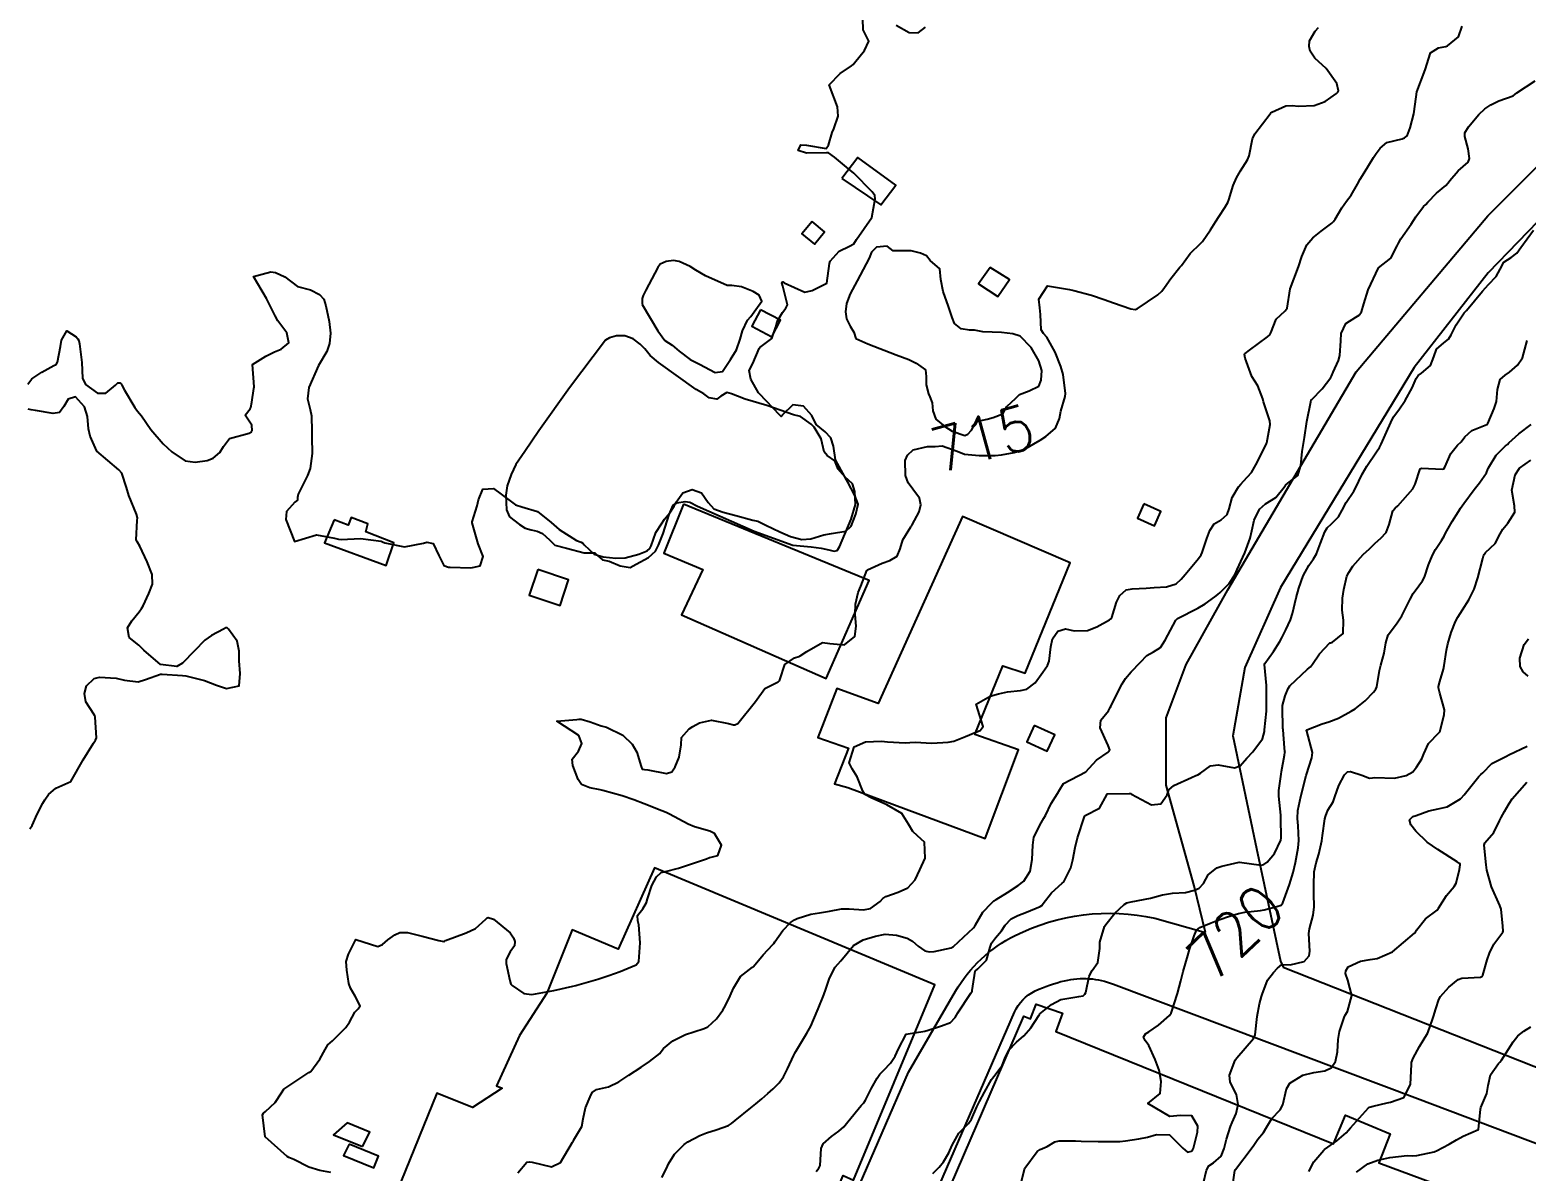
# Model space of a CAD drawing. Header units: metres. Extents: x 307586 to 320046, y 7427249 to 7434250.
# Drawn here: x 310715 to 310850.7, y 7432430.4 to 7432533.9 of the extents above; entities that cross this region are included whole.
import ezdxf
from ezdxf.enums import TextEntityAlignment as Align

# ---------------------------------------------------------------- set-up
doc = ezdxf.new("R2010")
doc.units = ezdxf.units.M
doc.header["$MEASUREMENT"] = 0
for name, color, linetype in [('Cotas', 45, 'Continuous'), ('Curvas de Nivel 1m', 11, 'Continuous'), ('Curvas de Nivel 5m', 15, 'Continuous'), ('Edificações', 30, 'Continuous'), ('Hidrografia', 140, 'Continuous'), ('Vias Primárias', 230, 'Continuous'), ('Vias Secundárias', 230, 'Continuous')]:
    doc.layers.add(name, color=color, linetype=linetype)
doc.styles.add('Style-STANDARD', font='STANDARD.shx')

msp = doc.modelspace()

# ---------------------------------------------------------------- linework, layer by layer
at = {"layer": 'Curvas de Nivel 1m', "flags": 128}
for points, elevation in [([(310714.81, 7432501.77), (310715.15, 7432502.26), (310716.08, 7432502.84), (310717.16, 7432503.45), (310717.37, 7432503.54), (310717.49, 7432503.75), (310717.75, 7432505.18), (310717.84, 7432505.74), (310718.33, 7432506.61), (310719.2, 7432506.05), (310719.35, 7432505.88), (310719.42, 7432505.73), (310719.48, 7432505.43), (310719.69, 7432503.72), (310719.75, 7432502.32), (310720.03, 7432501.72), (310721.13, 7432500.96), (310721.88, 7432500.94), (310722.74, 7432501.68), (310722.96, 7432501.87), (310723.14, 7432501.87), (310723.26, 7432501.79), (310723.33, 7432501.68), (310723.58, 7432501.23), (310724.49, 7432499.66), (310724.76, 7432499.31), (310725.11, 7432498.88), (310725.96, 7432497.64), (310727.08, 7432496.34), (310727.85, 7432495.62), (310729.06, 7432494.81), (310729.97, 7432494.69), (310731.06, 7432494.83), (310731.6, 7432495.04), (310732.2, 7432495.57), (310732.54, 7432496.1), (310733.09, 7432496.83), (310734.87, 7432497.31), (310735.09, 7432497.43), (310735.12, 7432497.5), (310735.13, 7432497.53), (310735.1, 7432498.05), (310734.52, 7432498.96), (310734.97, 7432499.53), (310735.01, 7432499.64), (310735.12, 7432500.13), (310735.3, 7432501.37), (310735.32, 7432501.53), (310735.16, 7432503.53), (310736.39, 7432504.3), (310737.18, 7432504.68), (310737.77, 7432504.92), (310738.48, 7432505.5), (310738.28, 7432506.42), (310737.46, 7432507.51), (310737.22, 7432507.95), (310736.45, 7432509.52), (310735.26, 7432511.53), (310736.84, 7432511.95), (310737.27, 7432511.9), (310738.1, 7432511.5), (310739.25, 7432510.61), (310740.42, 7432510.3), (310741.24, 7432509.9), (310741.65, 7432509.46), (310741.84, 7432508.85), (310742.14, 7432507.45), (310742.26, 7432506.39), (310742.16, 7432505.45), (310741.91, 7432504.72), (310741.16, 7432503.46), (310740.29, 7432501.47), (310740.17, 7432500.43), (310740.41, 7432499.47), (310740.52, 7432498.88), (310740.55, 7432497.47), (310740.57, 7432496.95), (310740.59, 7432495.47), (310740.4, 7432494.12), (310740.16, 7432493.47), (310739.33, 7432491.79), (310739.26, 7432491.49), (310739.26, 7432491.25), (310739.02, 7432491.05), (310738.27, 7432490.23), (310738.19, 7432489.5), (310738.97, 7432487.49), (310740.98, 7432488.09), (310742.61, 7432487.81), (310742.98, 7432487.7), (310743.23, 7432487.69), (310744.98, 7432487.77), (310746.85, 7432487.52), (310746.97, 7432487.47), (310747.18, 7432487.39), (310748.97, 7432487.01), (310750.67, 7432487.34), (310750.97, 7432487.43), (310751.55, 7432487.33), (310752.06, 7432486.23), (310752.54, 7432485.32), (310752.95, 7432485.17), (310753.11, 7432485.16), (310754.95, 7432485.12), (310755.11, 7432485.13), (310755.83, 7432485.28), (310756.09, 7432486.15), (310755.65, 7432487.28), (310755.09, 7432489.19), (310755.1, 7432489.29), (310755.56, 7432490.74), (310755.67, 7432491.28), (310756.07, 7432492.25), (310757.03, 7432492.31), (310758.41, 7432491.26), (310759.02, 7432490.82), (310759.61, 7432490.65), (310761.01, 7432490.21), (310762.27, 7432489.21), (310762.99, 7432488.59), (310764.56, 7432487.6), (310764.98, 7432487.44), (310765.14, 7432487.35), (310765.26, 7432487.18), (310766.15, 7432486.35), (310766.96, 7432486.11), (310768.12, 7432485.98), (310768.96, 7432486.02), (310770.21, 7432486.36), (310770.97, 7432486.65), (310771.22, 7432486.85), (310771.32, 7432487.1), (310771.76, 7432488.32), (310772.25, 7432489.09), (310772.55, 7432489.53), (310773.01, 7432490.1), (310773.4, 7432490.7), (310773.6, 7432491.07), (310774.2, 7432491.9), (310775.03, 7432492.2), (310775.89, 7432491.91), (310776.48, 7432491.04), (310777.01, 7432490.46), (310777.86, 7432490.17), (310779.01, 7432489.86), (310780.54, 7432489.44), (310781, 7432489.35), (310781.73, 7432488.97), (310782.99, 7432488.37), (310783.97, 7432487.96), (310784.98, 7432487.68), (310785.79, 7432487.74), (310786.98, 7432488.09), (310787.68, 7432488.21), (310788.99, 7432488.43), (310789.46, 7432488.88), (310789.89, 7432489.99), (310790.1, 7432490.87), (310789.81, 7432491.66), (310789.16, 7432492.89), (310789.05, 7432493.09), (310788.04, 7432494.9), (310787.85, 7432496.14), (310787.61, 7432496.9), (310787.1, 7432497.45), (310786.29, 7432498.11), (310785.89, 7432498.93), (310785.13, 7432499.77), (310784.18, 7432499.9), (310783.2, 7432498.96), (310783.17, 7432498.9), (310783.11, 7432498.84), (310782.98, 7432498.96), (310781.14, 7432500.89), (310781.07, 7432500.98), (310780.37, 7432502.21), (310780.21, 7432502.99), (310780.54, 7432503.62), (310781.12, 7432504.98), (310781.19, 7432505.09), (310782.27, 7432505.9), (310782.64, 7432506.97), (310782.75, 7432507.43), (310783.23, 7432508.26), (310783.55, 7432508.64), (310783.69, 7432508.96), (310783.26, 7432510.66), (310783.19, 7432510.96), (310783.2, 7432511.02), (310783.26, 7432511.03), (310783.4, 7432510.96), (310785.25, 7432510.11), (310785.94, 7432510.25), (310787.26, 7432510.91), (310787.5, 7432512.69), (310787.56, 7432512.91), (310788.37, 7432513.82), (310789.3, 7432514.27), (310789.7, 7432514.49), (310789.95, 7432514.88), (310791.33, 7432516.86), (310791.63, 7432518.57), (310791.61, 7432518.86), (310791.36, 7432519.2), (310789.7, 7432520.89), (310789.52, 7432521.03), (310789.39, 7432521.14), (310787.96, 7432522.34), (310787.4, 7432522.73), (310787.22, 7432522.73), (310785.4, 7432522.69), (310784.67, 7432522.95), (310784.89, 7432523.47), (310785.41, 7432523.43), (310787.19, 7432523.13), (310787.41, 7432523.44), (310787.75, 7432524.59), (310787.88, 7432524.91), (310788.27, 7432526.07), (310788.23, 7432526.9), (310787.47, 7432528.91), (310788.46, 7432529.93), (310789.5, 7432530.61), (310789.65, 7432530.74), (310789.76, 7432530.89), (310790.66, 7432532.02), (310791.05, 7432532.87), (310790.54, 7432533.88), (310790.52, 7432534.88)], 714), ([(310759.25, 7432430.27), (310760.06, 7432431.22), (310760.3, 7432431.25), (310760.53, 7432431.22), (310762.3, 7432430.79), (310763.11, 7432431.19), (310764.2, 7432433.05), (310764.27, 7432433.17), (310764.29, 7432433.2), (310764.32, 7432433.25), (310765.04, 7432434.46), (310765.16, 7432435.16), (310765.38, 7432436.14), (310765.78, 7432437.16), (310765.99, 7432437.54), (310766.38, 7432437.8), (310767.45, 7432438.07), (310768.39, 7432438.5), (310769.29, 7432439.12), (310770.41, 7432439.85), (310771.17, 7432440.34), (310772.1, 7432441.08), (310772.24, 7432441.26), (310772.43, 7432441.53), (310773.28, 7432442.23), (310774.44, 7432442.79), (310775.2, 7432443.05), (310776.14, 7432443.34), (310776.45, 7432443.49), (310777.26, 7432444.22), (310777.83, 7432445.02), (310778.06, 7432445.43), (310778.49, 7432446.31), (310778.78, 7432447.01), (310779.43, 7432448.07), (310780.52, 7432448.91), (310780.57, 7432448.93), (310780.62, 7432448.98), (310781.48, 7432450.03), (310782.37, 7432450.96), (310782.45, 7432451.05), (310782.55, 7432451.2), (310783.28, 7432452.23), (310783.96, 7432452.95), (310784.32, 7432453.19), (310784.57, 7432453.32), (310785.8, 7432453.7), (310786.58, 7432453.83), (310787.49, 7432453.99), (310788.58, 7432454.18), (310789.27, 7432454.19), (310790.58, 7432454.09), (310791.22, 7432454.22), (310792.08, 7432454.85), (310792.32, 7432455.12), (310792.6, 7432455.32), (310793.73, 7432455.7), (310794.61, 7432456.09), (310795.27, 7432456.81), (310795.69, 7432457.74), (310796.16, 7432458.8), (310796.1, 7432460.24), (310795.47, 7432460.81), (310795.06, 7432461.21), (310794.67, 7432461.87), (310794.05, 7432462.83), (310792.69, 7432463.62), (310791.33, 7432464.22), (310790.71, 7432464.57), (310790.52, 7432464.86), (310790.01, 7432466.15), (310789.54, 7432466.88), (310789.29, 7432467.43), (310789.73, 7432468.88), (310790.77, 7432469.34), (310792.22, 7432469.39), (310792.77, 7432469.34), (310794.36, 7432469.23), (310794.77, 7432469.26), (310795.26, 7432469.31), (310796.77, 7432469.22), (310798.25, 7432469.29), (310798.77, 7432469.4), (310799.83, 7432469.81), (310800.78, 7432470.2), (310801.15, 7432470.36), (310801.42, 7432470.73), (310800.8, 7432472.74), (310802.06, 7432473.48), (310802.82, 7432473.7), (310803.65, 7432473.88), (310804.82, 7432473.99), (310805.4, 7432474.12), (310806.14, 7432474.68), (310806.84, 7432475.64), (310807.27, 7432476.24), (310807.43, 7432476.66), (310807.57, 7432477.96), (310807.72, 7432478.66), (310808.19, 7432479.36), (310808.89, 7432479.59), (310809.67, 7432479.41), (310810.89, 7432479.42), (310811.75, 7432479.75), (310812.9, 7432480.39), (310813.02, 7432480.48), (310813.09, 7432480.6), (310813.51, 7432482), (310813.82, 7432482.59), (310814.41, 7432483.11), (310814.93, 7432483.2), (310816.22, 7432483.27), (310816.93, 7432483.33), (310818.07, 7432483.4), (310818.94, 7432483.67), (310819.39, 7432484.08), (310819.75, 7432484.52), (310820.97, 7432485.96), (310821.19, 7432486.28), (310821.28, 7432486.5), (310821.7, 7432487.78), (310821.99, 7432488.49), (310822.38, 7432489.11), (310823.01, 7432489.46), (310823.56, 7432489.93), (310823.74, 7432490.47), (310824, 7432491.5), (310824.59, 7432492.46), (310824.8, 7432492.71), (310825.05, 7432492.96), (310825.76, 7432493.76), (310826.15, 7432494.44), (310827.09, 7432496.3), (310827.14, 7432496.38), (310827.16, 7432496.43), (310827.46, 7432498.09), (310827.43, 7432498.43), (310827.13, 7432499.34), (310826.85, 7432500.15), (310826.8, 7432500.44), (310826.34, 7432501.62), (310825.79, 7432502.45), (310825.19, 7432504.11), (310825.14, 7432504.46), (310825.15, 7432504.5), (310825.19, 7432504.55), (310825.58, 7432504.83), (310827.21, 7432506.04), (310827.42, 7432506.22), (310827.52, 7432506.43), (310828, 7432507.65), (310828.83, 7432508.41), (310829.01, 7432508.65), (310829.26, 7432510.41), (310830.03, 7432512.4), (310830.34, 7432513.35), (310830.77, 7432514.39), (310831.32, 7432515.02), (310832.08, 7432515.62), (310833.06, 7432516.36), (310833.2, 7432516.5), (310833.34, 7432516.73), (310833.95, 7432517.76), (310834.38, 7432518.35), (310834.81, 7432518.9), (310835.38, 7432519.88), (310835.63, 7432520.34), (310835.97, 7432520.91), (310836.83, 7432522.32), (310837.06, 7432522.66), (310837.42, 7432523.16), (310838.05, 7432523.68), (310839.43, 7432524.01), (310839.64, 7432524.08), (310839.89, 7432524.28), (310840.16, 7432525), (310840.5, 7432526.27), (310840.6, 7432527.14), (310840.75, 7432528.27), (310841.5, 7432530.26), (310841.99, 7432531.79), (310842.71, 7432532.25), (310843.38, 7432532.39), (310843.53, 7432532.44), (310844.53, 7432533.24), (310844.87, 7432534.23)], 716), ([(310793.55, 7432534.31), (310794.71, 7432533.65), (310795.53, 7432533.62), (310796.21, 7432534.14)], 714), ([(310772.29, 7432429.83), (310772.72, 7432430.66), (310772.9, 7432431.07), (310773.43, 7432431.95), (310774.32, 7432432.84), (310774.64, 7432433.06), (310775.73, 7432433.64), (310776.34, 7432433.89), (310777.21, 7432434.15), (310778.35, 7432434.56), (310778.62, 7432434.73), (310778.95, 7432435), (310780.36, 7432436.14), (310780.83, 7432436.52), (310781.37, 7432436.97), (310781.91, 7432437.44), (310782.39, 7432437.86), (310782.94, 7432438.41), (310783.32, 7432438.95), (310783.68, 7432439.68), (310784.26, 7432440.94), (310784.31, 7432441.05), (310784.43, 7432441.26), (310785.45, 7432442.92), (310785.81, 7432443.57), (310786.39, 7432444.91), (310786.48, 7432445.12), (310786.98, 7432446.41), (310787.16, 7432446.9), (310787.51, 7432447.9), (310788, 7432448.9), (310788.25, 7432449.17), (310788.53, 7432449.48), (310789.68, 7432450.87), (310790.55, 7432451.38), (310791.67, 7432451.73), (310792.55, 7432451.89), (310793.57, 7432451.81), (310794.55, 7432451.54), (310795.01, 7432451.27), (310795.53, 7432450.81), (310796.14, 7432450.4), (310796.54, 7432450.31), (310797, 7432450.33), (310798.54, 7432450.66), (310798.73, 7432450.77), (310800.56, 7432452.47), (310800.67, 7432452.63), (310800.73, 7432452.74), (310801.41, 7432453.9), (310802.18, 7432454.72), (310802.4, 7432454.91), (310802.6, 7432455.05), (310803.63, 7432455.68), (310804.61, 7432456.3), (310805.11, 7432456.69), (310805.69, 7432457.62), (310805.89, 7432458.68), (310805.94, 7432459.96), (310806.04, 7432460.68), (310806.68, 7432461.99), (310806.94, 7432462.4), (310807.09, 7432462.67), (310807.61, 7432463.75), (310808.18, 7432464.66), (310808.37, 7432465), (310808.72, 7432465.55), (310810.73, 7432466.62), (310811.7, 7432467.66), (310812.76, 7432468.39), (310812.87, 7432468.49), (310812.91, 7432468.6), (310812.77, 7432469.01), (310812.03, 7432470.61), (310812.1, 7432471.3), (310812.8, 7432472.16), (310812.96, 7432472.44), (310813.04, 7432472.6), (310813.62, 7432473.79), (310814.03, 7432474.59), (310814.33, 7432475.09), (310814.84, 7432475.67), (310815.69, 7432476.57), (310816.26, 7432477.16), (310816.87, 7432477.48), (310817.51, 7432477.9), (310817.93, 7432478.54), (310818.9, 7432480.38), (310819.05, 7432480.53), (310820.91, 7432481.44), (310821.56, 7432481.85), (310822.44, 7432482.48), (310822.72, 7432482.69), (310822.93, 7432482.87), (310823.73, 7432483.69), (310824.25, 7432484.47), (310824.46, 7432484.96), (310824.97, 7432486.07), (310825.16, 7432486.46), (310825.65, 7432487.8), (310825.78, 7432488.45), (310826.01, 7432489.44), (310826.49, 7432490.44), (310827.03, 7432490.9), (310827.96, 7432491.49), (310828.72, 7432492.41), (310828.85, 7432492.61), (310829.05, 7432492.79), (310829.97, 7432493.48), (310830.25, 7432494.39), (310830.36, 7432495.67), (310830.49, 7432496.39), (310830.57, 7432496.92), (310830.78, 7432498.39), (310831.14, 7432500.16), (310831.19, 7432500.33), (310831.23, 7432500.38), (310832.17, 7432501.35), (310832.95, 7432502.36), (310833.02, 7432502.5), (310833.17, 7432502.84), (310833.64, 7432503.91), (310833.78, 7432504.35), (310833.87, 7432505.69), (310833.89, 7432506.35), (310834.31, 7432507.27), (310835.24, 7432507.83), (310835.54, 7432508.03), (310835.73, 7432508.33), (310835.95, 7432509.03), (310836.35, 7432510.32), (310837.28, 7432512.31), (310838.41, 7432513.18), (310838.97, 7432514.29), (310839.08, 7432514.53), (310839.32, 7432514.93), (310840.24, 7432516.28), (310840.67, 7432516.94), (310841.36, 7432517.86), (310841.56, 7432518.06), (310841.76, 7432518.26), (310842.55, 7432519.07), (310843.38, 7432519.76), (310843.6, 7432520.02), (310843.74, 7432520.24), (310844.52, 7432521.1), (310845.4, 7432521.88), (310845.54, 7432522.22), (310845.42, 7432523.11), (310845.12, 7432524.22), (310845.12, 7432524.54), (310845.44, 7432525.1), (310846.38, 7432526.21), (310846.93, 7432526.72), (310847.47, 7432527.09), (310848.19, 7432527.46), (310849.48, 7432527.91), (310849.64, 7432528.01), (310849.83, 7432528.16), (310851.49, 7432529.25)], 717), ([(310786.3, 7432430.37), (310786.53, 7432430.68), (310786.64, 7432430.91), (310786.75, 7432432.48), (310786.93, 7432432.9), (310787.67, 7432433.56), (310788.34, 7432434.05), (310788.8, 7432434.43), (310789.17, 7432434.88), (310790.37, 7432436.35), (310790.61, 7432436.62), (310790.77, 7432436.86), (310791.31, 7432437.93), (310791.81, 7432438.85), (310792.05, 7432439.2), (310792.41, 7432439.56), (310793.04, 7432440.21), (310793.44, 7432440.83), (310793.75, 7432441.51), (310794.44, 7432442.82), (310796.14, 7432443.1), (310796.45, 7432443.2), (310797.65, 7432443.58), (310798.46, 7432443.88), (310798.88, 7432444.35), (310799.15, 7432444.76), (310800.31, 7432446.56), (310800.43, 7432446.74), (310800.44, 7432446.79), (310800.5, 7432447.19), (310800.72, 7432448.53), (310800.95, 7432448.74), (310801.73, 7432449.53), (310802.07, 7432450.72), (310802.19, 7432451.08), (310802.55, 7432451.57), (310803.08, 7432452.2), (310803.43, 7432452.71), (310803.98, 7432453.29), (310804.58, 7432453.6), (310805.37, 7432453.9), (310806.59, 7432454.42), (310806.74, 7432454.51), (310806.87, 7432454.67), (310807.63, 7432455.63), (310808.61, 7432456.52), (310808.75, 7432456.65), (310809.37, 7432457.9), (310809.57, 7432458.64), (310809.77, 7432459.75), (310809.98, 7432460.63), (310810.61, 7432462.55), (310810.65, 7432462.62), (310810.66, 7432462.64), (310810.68, 7432462.66), (310811.98, 7432463.32), (310812.68, 7432464.6), (310812.69, 7432464.62), (310812.71, 7432464.63), (310814.66, 7432464.64), (310814.71, 7432464.64), (310814.78, 7432464.65), (310814.88, 7432464.58), (310816.7, 7432463.62), (310817.53, 7432463.71), (310818.11, 7432464.54), (310818.28, 7432464.97), (310818.72, 7432465.39), (310820.33, 7432466.11), (310820.73, 7432466.27), (310820.89, 7432466.34), (310821.13, 7432466.5), (310822.06, 7432467.17), (310822.74, 7432467.24), (310824.23, 7432466.98), (310824.74, 7432467.16), (310825.35, 7432467.86), (310825.88, 7432468.44), (310826.77, 7432469.62), (310826.93, 7432470.28), (310826.95, 7432470.43), (310827.12, 7432472.1), (310827.13, 7432472.43), (310827.13, 7432474.12), (310827.12, 7432474.43), (310826.94, 7432476.34), (310826.96, 7432476.43), (310827.76, 7432477.53), (310828.33, 7432478.42), (310828.53, 7432478.77), (310828.89, 7432479.48), (310829.31, 7432480.4), (310829.48, 7432480.97), (310829.83, 7432482.4), (310830.05, 7432483.27), (310830.44, 7432484.39), (310830.96, 7432485.33), (310831.4, 7432485.94), (310831.65, 7432486.37), (310832.02, 7432487.34), (310832.4, 7432488.37), (310832.63, 7432488.74), (310833.01, 7432489.09), (310833.64, 7432489.73), (310833.99, 7432490.35), (310834.35, 7432491.03), (310835.04, 7432492.05), (310835.19, 7432492.34), (310835.79, 7432493.6), (310836.21, 7432494.32), (310837.09, 7432495.62), (310837.37, 7432496.03), (310837.51, 7432496.31), (310838, 7432497.41), (310838.39, 7432498.3), (310838.63, 7432498.79), (310839.13, 7432499.44), (310839.69, 7432500.28), (310840.32, 7432501.44), (310840.7, 7432502.27), (310840.87, 7432502.56), (310841.17, 7432502.75), (310841.99, 7432503.44), (310842.29, 7432504.25), (310842.53, 7432504.92), (310843.21, 7432505.5), (310843.62, 7432505.83), (310843.86, 7432506.23), (310844.31, 7432507.14), (310845.06, 7432508.22), (310845.14, 7432508.32), (310845.25, 7432508.43), (310846.72, 7432510.2), (310847.27, 7432510.81), (310847.94, 7432511.52), (310848.31, 7432512.18), (310848.64, 7432512.83), (310849.3, 7432513.25), (310849.82, 7432513.65), (310850.19, 7432514.16), (310851.33, 7432515.71)], 718), ([(310796.88, 7432430.2), (310797.45, 7432430.78), (310797.84, 7432431.25), (310798.32, 7432432.07), (310798.63, 7432432.77), (310799.24, 7432433.86), (310800.09, 7432434.74), (310800.36, 7432435.11), (310800.86, 7432436.24), (310801.09, 7432436.73), (310801.54, 7432437.58), (310802.2, 7432438.72), (310802.28, 7432438.85), (310802.41, 7432438.99), (310803.15, 7432439.98), (310803.44, 7432440.71), (310803.76, 7432441.38), (310804.44, 7432442.11), (310805.11, 7432442.69), (310805.74, 7432443.39), (310806.47, 7432444.51), (310806.53, 7432444.61), (310806.58, 7432444.67), (310807.62, 7432445.52), (310808.49, 7432445.98), (310810.11, 7432446.24), (310810.49, 7432446.3), (310810.66, 7432446.45), (310810.73, 7432446.62), (310811.03, 7432448.1), (310811.33, 7432448.61), (310811.82, 7432449.32), (310812, 7432450.61), (310812, 7432451.16), (310812.42, 7432452.6), (310812.49, 7432452.68), (310812.57, 7432452.77), (310813.38, 7432453.79), (310814.22, 7432454.58), (310814.45, 7432454.73), (310814.59, 7432454.78), (310814.85, 7432454.83), (310816.6, 7432455.16), (310817.69, 7432455.45), (310818.6, 7432455.6), (310819.77, 7432455.67), (310820.61, 7432455.88), (310821.03, 7432456.07), (310821.42, 7432456.49), (310821.85, 7432457.27), (310822.63, 7432457.9), (310823.06, 7432458.05), (310824.64, 7432458.41), (310824.69, 7432458.41), (310826.64, 7432458.16), (310826.87, 7432458.2), (310827.2, 7432458.42), (310827.86, 7432459.21), (310828.42, 7432460.41), (310828.45, 7432460.63), (310828.43, 7432462.41), (310828.41, 7432462.69), (310828.23, 7432464.41), (310828.23, 7432464.91), (310828.45, 7432466.41), (310828.5, 7432466.65), (310828.76, 7432468.12), (310828.8, 7432468.37), (310828.81, 7432468.41), (310828.8, 7432468.45), (310828.77, 7432468.78), (310828.63, 7432470.41), (310828.62, 7432470.57), (310828.57, 7432472.41), (310828.59, 7432472.63), (310828.82, 7432473.5), (310829.08, 7432474.16), (310829.25, 7432474.4), (310830.85, 7432475.92), (310831.1, 7432476.13), (310831.31, 7432476.38), (310831.92, 7432477.32), (310832.88, 7432478.3), (310832.92, 7432478.32), (310833.1, 7432478.36), (310834.09, 7432479.15), (310834.11, 7432480.35), (310833.98, 7432481.28), (310834.03, 7432482.35), (310834.14, 7432483.14), (310834.42, 7432484.35), (310834.6, 7432484.7), (310834.96, 7432485.27), (310835.88, 7432486.33), (310836.46, 7432486.83), (310836.99, 7432487.34), (310837.5, 7432487.8), (310837.97, 7432488.3), (310838.26, 7432489.05), (310838.58, 7432490.29), (310838.79, 7432490.53), (310839.03, 7432490.72), (310840.38, 7432492.27), (310840.62, 7432492.7), (310841.07, 7432494.09), (310841.18, 7432494.15), (310843.07, 7432494.04), (310843.21, 7432494.1), (310843.31, 7432494.24), (310843.83, 7432495.49), (310844.44, 7432496.23), (310844.78, 7432496.54), (310845.1, 7432496.98), (310845.75, 7432497.57), (310847.12, 7432498.1), (310847.18, 7432498.13), (310847.21, 7432498.19), (310847.77, 7432499.55), (310847.98, 7432500.18), (310848.06, 7432501.28), (310848.32, 7432502.18), (310848.76, 7432502.58), (310849.17, 7432502.85), (310849.88, 7432503.47), (310850.35, 7432504.15), (310850.77, 7432505.71)], 719), ([(310714.98, 7432461.44), (310715.2, 7432461.76), (310715.65, 7432462.79), (310716.15, 7432463.76), (310716.35, 7432464.09), (310716.69, 7432464.55), (310717.33, 7432465.12), (310718.71, 7432465.73), (310719.81, 7432467.71), (310720.75, 7432469.22), (310720.95, 7432469.5), (310721.04, 7432469.7), (310720.9, 7432471.58), (310720.87, 7432471.7), (310720.78, 7432471.85), (310720.06, 7432472.97), (310719.93, 7432473.71), (310720.13, 7432474.4), (310720.82, 7432475.09), (310721.31, 7432475.21), (310722.82, 7432475.1), (310723.57, 7432474.92), (310724.82, 7432474.78), (310725.46, 7432475), (310726.83, 7432475.46), (310726.98, 7432475.48), (310728.83, 7432475.35), (310729.12, 7432475.31), (310730.82, 7432474.9), (310731.9, 7432474.48), (310732.81, 7432474.17), (310733.96, 7432474.4), (310734.06, 7432475.54), (310733.97, 7432476.67), (310733.98, 7432477.54), (310733.78, 7432478.47), (310733, 7432479.56), (310732.87, 7432479.68), (310732.76, 7432479.68), (310732.56, 7432479.56), (310731.46, 7432478.98), (310730.86, 7432478.54), (310729.92, 7432477.59), (310728.84, 7432476.48), (310728.3, 7432476.16), (310726.84, 7432476.35), (310725.31, 7432477.65), (310724.86, 7432478.09), (310724, 7432478.8), (310723.85, 7432479.67), (310724.24, 7432480.31), (310724.9, 7432481.13), (310725.12, 7432481.43), (310725.27, 7432481.65), (310725.77, 7432482.78), (310726.12, 7432483.64), (310726.07, 7432484.51), (310725.62, 7432485.64), (310724.97, 7432487.06), (310724.74, 7432487.43), (310724.63, 7432487.66), (310724.73, 7432489.39), (310724.76, 7432489.65), (310724.66, 7432489.99), (310723.95, 7432491.67), (310723.75, 7432492.39), (310723.32, 7432493.68), (310723.05, 7432493.99), (310721.07, 7432495.7), (310720.44, 7432497.06), (310720.29, 7432497.71), (310720.21, 7432498.82), (310719.95, 7432499.72), (310719.13, 7432500.61), (310718.46, 7432500.4), (310718.07, 7432499.74), (310717.67, 7432499.18), (310717.11, 7432499.11), (310715.5, 7432499.37), (310715.11, 7432499.42), (310714.83, 7432499.49)], 714), ([(310821.42, 7432429.36), (310821.69, 7432430.49), (310821.91, 7432430.88), (310822.31, 7432431.17), (310823.01, 7432431.77), (310823.29, 7432432.47), (310823.49, 7432433.32), (310823.87, 7432434.46), (310824, 7432434.82), (310824.36, 7432435.63), (310824.57, 7432436.46), (310824.39, 7432437.35), (310823.84, 7432438.47), (310823.76, 7432439.12), (310824.27, 7432440.46), (310824.33, 7432440.56), (310824.43, 7432440.68), (310825.96, 7432442.44), (310826.1, 7432442.78), (310826.28, 7432444.43), (310826.48, 7432445.57), (310826.68, 7432446.24), (310826.73, 7432446.43), (310827.21, 7432447.73), (310827.76, 7432448.42), (310828.13, 7432448.81), (310828.53, 7432449.15), (310829.26, 7432449.13), (310830.53, 7432449.41), (310830.98, 7432449.93), (310831.05, 7432450.37), (310830.97, 7432451.97), (310831.01, 7432452.38), (310831.35, 7432453.61), (310831.46, 7432454.37), (310831.43, 7432455.54), (310831.41, 7432456.37), (310831.46, 7432457.54), (310831.62, 7432458.37), (310831.87, 7432459.15), (310832.14, 7432460.37), (310832.19, 7432460.85), (310832.41, 7432462.36), (310832.47, 7432462.58), (310832.69, 7432463.15), (310833.16, 7432463.9), (310833.31, 7432464.35), (310833.69, 7432465.38), (310834.19, 7432466.35), (310834.48, 7432466.6), (310834.74, 7432466.64), (310835.77, 7432466.32), (310836.47, 7432466.05), (310836.73, 7432466.08), (310836.94, 7432466.1), (310838.73, 7432466.03), (310839.79, 7432466.27), (310840.38, 7432466.62), (310840.74, 7432467.03), (310841.21, 7432467.8), (310841.39, 7432468.25), (310841.83, 7432469.19), (310842.78, 7432470.18), (310842.82, 7432470.21), (310842.84, 7432470.24), (310843.24, 7432471.79), (310843.28, 7432472.24), (310842.83, 7432473.74), (310842.71, 7432474.24), (310842.72, 7432474.36), (310842.84, 7432474.81), (310843.17, 7432475.92), (310843.24, 7432476.24), (310843.46, 7432477.65), (310843.58, 7432478.23), (310843.87, 7432479.25), (310844.27, 7432480.23), (310844.49, 7432480.64), (310844.91, 7432481.31), (310845.47, 7432482.21), (310845.96, 7432483.19), (310846.3, 7432484.2), (310846.73, 7432485.95), (310846.81, 7432486.19), (310846.86, 7432486.31), (310846.98, 7432486.49), (310847.85, 7432487.32), (310848.3, 7432488.18), (310848.56, 7432488.62), (310849.01, 7432489.15), (310849.63, 7432490.16), (310849.6, 7432490.74), (310849.38, 7432492.16), (310849.68, 7432493.54), (310850.06, 7432494.16), (310851.08, 7432494.87)], 721), ([(310850.84, 7432475.28), (310850.39, 7432475.69), (310850.14, 7432476.15), (310850.09, 7432476.92), (310850.48, 7432478.15), (310850.89, 7432478.67)], 722), ([(310824, 7432428.75), (310824.26, 7432430.46), (310824.27, 7432430.49), (310824.3, 7432430.56), (310825.73, 7432432.44), (310825.98, 7432432.78), (310826.34, 7432433.3), (310826.84, 7432433.93), (310827.15, 7432434.42), (310827.61, 7432435.17), (310828.37, 7432435.97), (310828.62, 7432436.41), (310828.94, 7432437.86), (310829.24, 7432438.4), (310830.41, 7432439.12), (310831.43, 7432439.35), (310832.41, 7432439.51), (310833, 7432439.77), (310833.39, 7432440.35), (310833.55, 7432441.23), (310833.62, 7432442.35), (310833.73, 7432443.08), (310834.16, 7432444.34), (310834.27, 7432444.54), (310834.48, 7432444.89), (310834.86, 7432446.33), (310834.51, 7432447.72), (310834.3, 7432448.34), (310834.31, 7432448.56), (310834.53, 7432448.93), (310835.66, 7432449.45), (310836.54, 7432449.61), (310837.15, 7432449.69), (310838.54, 7432450.29), (310840.56, 7432451.99), (310840.67, 7432452.15), (310840.74, 7432452.26), (310841.55, 7432453.28), (310842.59, 7432454.08), (310842.67, 7432454.16), (310842.71, 7432454.24), (310843.44, 7432455.4), (310844.13, 7432456.22), (310844.31, 7432456.53), (310844.64, 7432457.77), (310844.69, 7432458.17), (310844.69, 7432458.22), (310844.68, 7432458.26), (310844.64, 7432458.29), (310844.41, 7432458.46), (310842.66, 7432459.58), (310841.68, 7432460.25), (310840.67, 7432461.23), (310840.22, 7432461.81), (310840.09, 7432462.27), (310840.39, 7432462.56), (310840.69, 7432462.67), (310841.85, 7432463.09), (310842.7, 7432463.27), (310843.5, 7432463.43), (310844.71, 7432464.17), (310844.74, 7432464.19), (310844.77, 7432464.22), (310845.04, 7432464.54), (310846.38, 7432466.2), (310846.57, 7432466.36), (310846.74, 7432466.53), (310847.57, 7432467.36), (310848.76, 7432467.97), (310848.89, 7432468.04), (310849.11, 7432468.16), (310850.77, 7432468.94)], 722), ([(310830.95, 7432430.37), (310831.41, 7432431.27), (310832.32, 7432432.31), (310832.35, 7432432.33), (310832.39, 7432432.36), (310833.51, 7432433.17), (310834.35, 7432433.89), (310834.57, 7432434.12), (310834.75, 7432434.33), (310836.37, 7432436.15), (310836.46, 7432436.22), (310836.81, 7432436.31), (310838.06, 7432436.61), (310838.38, 7432436.66), (310839.57, 7432437.09), (310840.19, 7432438.26), (310840.26, 7432440.1), (310840.28, 7432440.26), (310840.43, 7432440.64), (310840.99, 7432441.7), (310841.34, 7432442.25), (310841.74, 7432442.96), (310842.22, 7432444.24), (310842.27, 7432444.44), (310842.48, 7432445.12), (310842.75, 7432445.98), (310842.89, 7432446.24), (310843.65, 7432447.08), (310844.52, 7432447.79), (310844.83, 7432447.9), (310846.52, 7432448), (310846.66, 7432448.05), (310846.74, 7432448.19), (310847.14, 7432449.58), (310847.34, 7432450.18), (310847.75, 7432450.98), (310848.56, 7432452.09), (310848.59, 7432452.17), (310848.57, 7432452.62), (310848.4, 7432454.17), (310848.28, 7432454.49), (310847.52, 7432456.18), (310847.11, 7432457.71), (310847.05, 7432458.19), (310846.87, 7432459.98), (310846.93, 7432460.19), (310847.73, 7432461.12), (310848.26, 7432462.17), (310848.39, 7432462.47), (310848.7, 7432463.02), (310849.12, 7432463.75), (310849.41, 7432464.16), (310850.73, 7432465.69)], 723), ([(310835.28, 7432430.33), (310836.31, 7432431.06), (310837.21, 7432431.41), (310838.32, 7432431.64), (310839.87, 7432431.82), (310840.32, 7432431.81), (310840.75, 7432431.83), (310842.32, 7432432.16), (310842.38, 7432432.18), (310842.55, 7432432.24), (310843.7, 7432432.86), (310844.34, 7432433.25), (310844.96, 7432433.59), (310846.35, 7432434.19), (310846.52, 7432436.04), (310846.57, 7432436.19), (310847.11, 7432437.46), (310847.22, 7432438.18), (310847.44, 7432439.15), (310848.16, 7432440.17), (310848.29, 7432440.3), (310848.43, 7432440.46), (310849.5, 7432442.15), (310849.91, 7432442.69), (310850.46, 7432443.1), (310851.11, 7432443.49)], 724)]:
    msp.add_lwpolyline(points, dxfattribs=dict(at, elevation=elevation))
at = {"layer": 'Curvas de Nivel 5m', "flags": 128}
for points, elevation in [([(310742.29, 7432430.3), (310741.28, 7432430.46), (310740.29, 7432430.78), (310738.92, 7432431.48), (310738.46, 7432431.64), (310738.31, 7432431.73), (310736.32, 7432433.51), (310736.09, 7432435.51), (310736.18, 7432435.68), (310736.36, 7432435.81), (310737.22, 7432436.65), (310737.8, 7432437.5), (310738.03, 7432437.84), (310738.38, 7432438.1), (310740.29, 7432439.36), (310740.39, 7432439.42), (310740.42, 7432439.43), (310740.45, 7432439.46), (310741.29, 7432440.57), (310741.75, 7432441.45), (310742, 7432441.87), (310742.43, 7432442.23), (310743.64, 7432443.42), (310743.96, 7432443.91), (310744.46, 7432444.82), (310744.75, 7432445.13), (310744.93, 7432445.41), (310744.48, 7432446.29), (310744.07, 7432447), (310743.9, 7432447.42), (310743.72, 7432448.63), (310743.66, 7432449.42), (310743.87, 7432450.08), (310744.54, 7432451.41), (310746.53, 7432450.78), (310746.96, 7432450.96), (310747.45, 7432451.38), (310748.08, 7432451.84), (310748.55, 7432452.06), (310749.24, 7432452.05), (310750.55, 7432451.72), (310752.08, 7432451.32), (310752.54, 7432451.23), (310752.6, 7432451.26), (310752.69, 7432451.32), (310754.55, 7432452.01), (310755.41, 7432452.42), (310756.34, 7432453.27), (310756.45, 7432453.38), (310756.56, 7432453.4), (310757.02, 7432453.27), (310758.55, 7432452.03), (310758.85, 7432451.55), (310758.96, 7432451.24), (310758.93, 7432450.85), (310758.53, 7432450.29), (310758.18, 7432449.59), (310758.18, 7432449.25), (310758.5, 7432447.7), (310758.61, 7432447.36), (310758.71, 7432447.25), (310759.77, 7432446.52), (310760.49, 7432446.44), (310761.16, 7432446.54), (310762.49, 7432446.78), (310764.23, 7432447.17), (310764.49, 7432447.24), (310764.6, 7432447.27), (310766.5, 7432447.83), (310767.5, 7432448.14), (310768.51, 7432448.5), (310769.98, 7432449.11), (310770.2, 7432449.42), (310770.34, 7432451.1), (310770.2, 7432452.75), (310770.13, 7432453.11), (310770.1, 7432453.58), (310770.58, 7432454.2), (310770.91, 7432454.77), (310771, 7432455.1), (310771.38, 7432456.32), (310771.81, 7432457.09), (310772.22, 7432457.48), (310772.62, 7432457.59), (310773.82, 7432457.87), (310774.62, 7432458.15), (310776.34, 7432458.74), (310776.63, 7432458.85), (310776.77, 7432458.89), (310777.36, 7432459.02), (310777.7, 7432459.96), (310777.08, 7432461.03), (310776.66, 7432461.23), (310775.25, 7432461.63), (310774.67, 7432461.86), (310772.99, 7432462.77), (310772.68, 7432462.92), (310772.29, 7432463.08), (310770.69, 7432463.7), (310769.74, 7432464.07), (310768.7, 7432464.44), (310766.94, 7432464.91), (310766.71, 7432464.97), (310765.76, 7432465.16), (310765.02, 7432465.48), (310764.72, 7432465.92), (310764.22, 7432467.19), (310764.16, 7432467.77), (310764.75, 7432468.49), (310765.05, 7432469.18), (310764.76, 7432469.91), (310762.78, 7432471.2), (310764.6, 7432471.36), (310764.78, 7432471.38), (310764.99, 7432471.38), (310765.79, 7432471.16), (310766.78, 7432470.8), (310767.27, 7432470.65), (310768.77, 7432469.95), (310769.61, 7432469.12), (310770.03, 7432468.4), (310770.43, 7432467.1), (310770.5, 7432466.87), (310770.73, 7432466.83), (310771.02, 7432466.81), (310772.73, 7432466.45), (310773.19, 7432466.61), (310773.5, 7432467.07), (310773.87, 7432467.94), (310774.06, 7432469.07), (310774.09, 7432469.74), (310774.77, 7432470.51), (310775.11, 7432470.72), (310775.71, 7432471.05), (310776.79, 7432471.31), (310778.34, 7432471.01), (310778.78, 7432470.88), (310778.91, 7432470.88), (310779.18, 7432471), (310780.8, 7432472.98), (310781.64, 7432474.16), (310782.83, 7432474.77), (310782.93, 7432474.86), (310782.98, 7432474.96), (310783.45, 7432476.35), (310784.32, 7432476.95), (310784.72, 7432477.07), (310784.85, 7432477.14), (310785.45, 7432477.53), (310786.87, 7432478.34), (310787.52, 7432478.25), (310788.87, 7432478.12), (310789.8, 7432478.88), (310789.93, 7432479.83), (310789.84, 7432480.88), (310789.86, 7432481.82), (310790.11, 7432482.87), (310790.34, 7432483.46), (310790.88, 7432484.86), (310790.95, 7432484.93), (310792.28, 7432485.52), (310792.96, 7432485.76), (310793.63, 7432486.17), (310793.92, 7432486.83), (310794.16, 7432487.65), (310794.88, 7432488.82), (310794.92, 7432488.89), (310795, 7432489.01), (310795.63, 7432490.19), (310795.77, 7432490.81), (310795.65, 7432491.43), (310795.04, 7432492.23), (310794.63, 7432492.82), (310794.38, 7432493.49), (310794.36, 7432494.83), (310794.58, 7432495.33), (310795.08, 7432495.8), (310796.38, 7432496.1), (310797.09, 7432496.1), (310797.7, 7432496.17), (310799.08, 7432495.69), (310799.75, 7432495.43), (310801.08, 7432495.3), (310802.51, 7432495.29), (310803.08, 7432495.35), (310804.23, 7432495.56), (310805.08, 7432495.81), (310806.6, 7432496.68), (310807.1, 7432497.01), (310808, 7432497.76), (310808.35, 7432498.66), (310808.46, 7432499.32), (310808.86, 7432500.65), (310808.89, 7432500.91), (310808.68, 7432502.65), (310808.48, 7432503.35), (310807.95, 7432504.66), (310807.21, 7432506.02), (310806.91, 7432506.37), (310806.7, 7432506.68), (310806.63, 7432508.09), (310806.58, 7432508.68), (310806.47, 7432509.46), (310807.26, 7432510.67), (310809.26, 7432510.33), (310809.65, 7432510.25), (310811.25, 7432509.84), (310812.41, 7432509.44), (310813.24, 7432509.13), (310814.83, 7432508.58), (310815.23, 7432508.54), (310815.41, 7432508.58), (310817.26, 7432509.85), (310817.62, 7432510.18), (310817.89, 7432510.54), (310818.45, 7432511.35), (310819.28, 7432512.36), (310819.41, 7432512.53), (310820.2, 7432513.62), (310821.13, 7432514.5), (310821.31, 7432514.69), (310822.06, 7432515.75), (310822.5, 7432516.49), (310822.83, 7432517), (310823.35, 7432517.77), (310823.61, 7432518.22), (310823.71, 7432518.48), (310824.09, 7432519.76), (310824.4, 7432520.47), (310824.76, 7432521.1), (310825.4, 7432522.1), (310825.56, 7432522.46), (310825.87, 7432524.01), (310826.06, 7432524.45), (310827.45, 7432526.28), (310827.52, 7432526.36), (310827.61, 7432526.43), (310828.87, 7432527), (310829.46, 7432527.02), (310830.03, 7432526.97), (310831.46, 7432527.02), (310832.46, 7432527.38), (310833.48, 7432528.12), (310833.6, 7432528.24), (310833.64, 7432528.36), (310833.49, 7432529.01), (310832.54, 7432530.37), (310831.51, 7432531.32), (310831.09, 7432531.96), (310830.98, 7432532.39), (310831.02, 7432532.9), (310831.54, 7432533.77), (310831.83, 7432534.1)], 715), ([(310804.85, 7432429.25), (310805.21, 7432430.69), (310806.32, 7432432.19), (310806.6, 7432432.38), (310807.25, 7432432.66), (310807.93, 7432433.06), (310808.33, 7432433.16), (310809.81, 7432433.15), (310810.33, 7432433.12), (310811.85, 7432433.09), (310812.33, 7432433.1), (310813.82, 7432433.1), (310814.33, 7432433.15), (310815.54, 7432433.35), (310816.34, 7432433.48), (310817.15, 7432433.73), (310818.34, 7432433.71), (310819.55, 7432432.51), (310819.95, 7432432.14), (310820.32, 7432432.21), (310820.45, 7432432.37), (310820.52, 7432432.5), (310820.88, 7432433.96), (310820.91, 7432434.49), (310820.36, 7432435.42), (310819.32, 7432435.47), (310818.36, 7432435.36), (310816.37, 7432436.55), (310817.47, 7432437.46), (310817.56, 7432438.54), (310817.38, 7432439.57), (310817.03, 7432440.54), (310816.44, 7432441.8), (310816.13, 7432442.25), (310815.98, 7432442.56), (310816.15, 7432442.85), (310816.45, 7432443.04), (310817.34, 7432443.66), (310818.34, 7432444.53), (310818.4, 7432444.6), (310818.47, 7432444.74), (310819.06, 7432446.52), (310819.35, 7432447.67), (310819.58, 7432448.51), (310819.99, 7432449.96), (310820.14, 7432450.51), (310820.56, 7432451.74), (310820.79, 7432452.27), (310821.07, 7432452.49), (310822.12, 7432452.93), (310822.57, 7432453.1), (310823.58, 7432453.46), (310824.58, 7432453.76), (310825.15, 7432453.89), (310826.59, 7432454.05), (310826.92, 7432454.09), (310828.07, 7432454.42), (310828.46, 7432454.54), (310828.6, 7432454.73), (310829.2, 7432456.4), (310829.54, 7432457.49), (310829.74, 7432458.39), (310829.99, 7432459.73), (310830.06, 7432460.39), (310830, 7432461.71), (310829.95, 7432462.39), (310829.97, 7432463.11), (310830.24, 7432464.39), (310830.73, 7432466.28), (310830.75, 7432466.36), (310830.76, 7432466.38), (310831.24, 7432467.89), (310831.29, 7432468.37), (310830.78, 7432470.3), (310830.76, 7432470.36), (310830.76, 7432470.38), (310830.78, 7432470.43), (310832.17, 7432470.98), (310832.79, 7432471.16), (310833.66, 7432471.49), (310834.8, 7432472.1), (310835.17, 7432472.33), (310836.08, 7432473.05), (310836.83, 7432473.84), (310837.03, 7432474.11), (310837.12, 7432474.31), (310837.36, 7432475.8), (310837.49, 7432476.3), (310837.81, 7432477.36), (310837.94, 7432478.3), (310838.15, 7432479.04), (310838.9, 7432480.03), (310839.1, 7432480.29), (310839.39, 7432480.76), (310840.16, 7432482.27), (310840.42, 7432482.77), (310840.94, 7432483.48), (310841.28, 7432483.92), (310841.45, 7432484.26), (310841.83, 7432485.39), (310842.17, 7432486.25), (310842.45, 7432486.77), (310842.99, 7432487.59), (310843.24, 7432487.99), (310843.37, 7432488.24), (310843.95, 7432489.3), (310844.53, 7432490.22), (310844.73, 7432490.52), (310845.03, 7432490.95), (310845.96, 7432492.21), (310846.44, 7432492.81), (310847.07, 7432493.72), (310847.21, 7432494.05), (310847.27, 7432494.19), (310847.94, 7432495.33), (310848.81, 7432496.17), (310848.97, 7432496.3), (310849.1, 7432496.43), (310850, 7432497.26), (310851.12, 7432498.11)], 720)]:
    msp.add_lwpolyline(points, dxfattribs=dict(at, elevation=elevation))
at = {"layer": 'Edificações'}
for points in [[(310788.63, 7432520.4), (310792.16, 7432518.03), (310793.51, 7432519.79), (310790.06, 7432522.3)], [(310785.92, 7432516.5), (310785, 7432515.38), (310786.13, 7432514.45), (310787.05, 7432515.57)], [(310802.08, 7432512.35), (310801.02, 7432510.87), (310802.76, 7432509.72), (310803.82, 7432511.25)], [(310781.23, 7432508.51), (310780.44, 7432507.01), (310782.26, 7432506.06), (310783.05, 7432507.55)], [(310774.27, 7432490.88), (310772.46, 7432486.44), (310776.02, 7432484.96), (310774.07, 7432480.86), (310787.19, 7432475.08), (310791.1, 7432483.95)], [(310789.15, 7432465.18), (310801.62, 7432460.56), (310804.64, 7432468.6), (310800.68, 7432470), (310803.23, 7432476.23), (310805.24, 7432475.57), (310809.33, 7432485.55), (310799.55, 7432489.77), (310791.91, 7432472.82), (310788.16, 7432474.17), (310786.44, 7432469.73), (310789.21, 7432468.76), (310787.95, 7432465.53)], [(310815.99, 7432490.9), (310815.42, 7432489.62), (310816.98, 7432488.93), (310817.55, 7432490.21)], [(310742.58, 7432489.47), (310741.71, 7432487.39), (310747.3, 7432485.32), (310747.99, 7432487.39), (310745.44, 7432488.36), (310745.64, 7432489.11), (310744.12, 7432489.67), (310743.85, 7432488.98)], [(310761.04, 7432484.95), (310760.26, 7432482.62), (310763.06, 7432481.69), (310763.83, 7432484.02)], [(310806.06, 7432470.81), (310805.39, 7432469.34), (310807.25, 7432468.49), (310807.92, 7432469.96)], [(310746.99, 7432425.43), (310765.3, 7432417.01), (310767.8, 7432422.45), (310770.05, 7432421.42), (310767.05, 7432414.88), (310779.89, 7432409.5), (310788.73, 7432430.01), (310789.67, 7432429.59), (310797.05, 7432447.31), (310771.62, 7432457.9), (310768.34, 7432450.53), (310764.17, 7432452.3), (310761.88, 7432446.56), (310759.38, 7432442.72), (310757.3, 7432438.14), (310757.82, 7432437.93), (310755.12, 7432436.17), (310751.88, 7432437.47)], [(310745.14, 7432432.64), (310745.8, 7432433.95), (310743.77, 7432434.8), (310742.52, 7432433.69)], [(310743.94, 7432432.85), (310743.42, 7432431.82), (310746.17, 7432430.71), (310746.61, 7432431.77)]]:
    msp.add_lwpolyline(points, close=True, dxfattribs=at)
msp.add_lwpolyline([(310796.04, 7432423.47), (310805.13, 7432444.45), (310805.73, 7432444.23), (310806.23, 7432445.54), (310808.64, 7432444.72), (310808.01, 7432443.06), (310833.21, 7432432.88), (310834.3, 7432435.49), (310838.34, 7432433.8), (310837.32, 7432431.17), (310871.67, 7432418.4)], dxfattribs=at)
at = {"layer": 'Hidrografia'}
for points in [[(310789.89, 7432505.9), (310790.97, 7432505.43), (310793.55, 7432504.41), (310794.7, 7432504.01), (310795.37, 7432503.67), (310796.19, 7432503.06), (310796.25, 7432502.45), (310796.25, 7432501.71), (310796.46, 7432500.89), (310796.59, 7432500.62), (310796.8, 7432500.08), (310796.86, 7432499.34), (310797.13, 7432498.59), (310797.95, 7432497.92), (310798.62, 7432497.51), (310799.77, 7432497.1), (310800.05, 7432497.24), (310800.38, 7432497.58), (310800.59, 7432497.98), (310800.79, 7432498.39), (310801.81, 7432498.59), (310802.35, 7432498.73), (310803.23, 7432499.07), (310803.57, 7432499.74), (310804.38, 7432500.49), (310804.72, 7432500.83), (310805.6, 7432501.16), (310806.48, 7432501.57), (310806.68, 7432502.11), (310806.75, 7432502.99), (310806.48, 7432503.87), (310805.8, 7432505.09), (310804.78, 7432506.1), (310804.11, 7432506.31), (310803.09, 7432506.44), (310801.4, 7432506.51), (310800.65, 7432506.65), (310800.18, 7432506.65), (310799.44, 7432506.78), (310798.83, 7432507.25), (310798.62, 7432507.8), (310798.28, 7432508.81), (310797.81, 7432510.16), (310797.6, 7432511.25), (310797.49, 7432512.22), (310796.63, 7432512.98), (310796.3, 7432513.41), (310795.76, 7432513.63), (310794.89, 7432513.84), (310793.81, 7432513.84), (310793.27, 7432513.84), (310792.73, 7432514.28), (310791.75, 7432514.17), (310791.32, 7432513.74), (310791.1, 7432513.19), (310790.02, 7432511.14), (310789.37, 7432509.95), (310789.05, 7432509.08), (310788.94, 7432508.33), (310789.05, 7432507.68), (310789.37, 7432507.03), (310789.7, 7432506.49)], [(310770.52, 7432508.98), (310771.93, 7432506.6), (310772.58, 7432505.73), (310773.23, 7432505.3), (310773.88, 7432504.76), (310774.85, 7432504), (310775.72, 7432503.57), (310777.13, 7432502.81), (310777.78, 7432502.92), (310778.1, 7432503.35), (310778.53, 7432504), (310779.07, 7432504.86), (310779.4, 7432505.84), (310779.62, 7432506.6), (310780.05, 7432507.57), (310780.37, 7432507.89), (310780.81, 7432508.54), (310781.35, 7432509.3), (310781.13, 7432509.84), (310780.59, 7432510.17), (310779.51, 7432510.6), (310778.64, 7432510.71), (310778.21, 7432510.71), (310776.26, 7432511.57), (310775.39, 7432512.11), (310774.85, 7432512.44), (310773.88, 7432512.87), (310773.34, 7432512.98), (310772.69, 7432512.87), (310772.15, 7432512.65), (310771.93, 7432512.33), (310770.85, 7432510.27), (310770.6, 7432509.81), (310770.52, 7432509.52)], [(310758.49, 7432489.74), (310759.4, 7432489.05), (310759.89, 7432488.7), (310760.44, 7432488.56), (310761, 7432488.42), (310761.48, 7432488.21), (310762.11, 7432487.66), (310762.6, 7432487.17), (310763.64, 7432486.89), (310765.24, 7432486.47), (310766.21, 7432486.47), (310766.49, 7432486.2), (310766.91, 7432485.85), (310767.53, 7432485.71), (310768.51, 7432485.29), (310769.41, 7432485.15), (310769.97, 7432485.43), (310771.08, 7432486.06), (310771.71, 7432486.61), (310771.98, 7432487.17), (310772.4, 7432488.21), (310772.96, 7432489.95), (310773.31, 7432490.78), (310773.65, 7432490.99), (310774.42, 7432491.13), (310774.84, 7432491.06), (310775.53, 7432490.71), (310780.68, 7432488.42), (310784.17, 7432487.16), (310785.84, 7432487.02), (310786.74, 7432486.89), (310787.44, 7432486.75), (310787.92, 7432486.61), (310788.2, 7432486.68), (310788.41, 7432487.02), (310789.45, 7432489.53), (310789.87, 7432490.85), (310789.8, 7432492.03), (310789.59, 7432492.72), (310788.9, 7432493.35), (310788.27, 7432494.04), (310787.99, 7432494.81), (310787.3, 7432495.29), (310787.02, 7432495.64), (310786.74, 7432496.82), (310786.11, 7432497.87), (310785.84, 7432498.14), (310784.86, 7432498.84), (310784.24, 7432498.98), (310781.8, 7432499.83), (310779.85, 7432500.39), (310779.16, 7432500.66), (310778.6, 7432500.87), (310778.18, 7432501.01), (310777.63, 7432500.66), (310777.28, 7432500.39), (310776.58, 7432500.53), (310776.1, 7432500.87), (310775.4, 7432501.29), (310771.99, 7432503.72), (310771.23, 7432504.35), (310770.74, 7432504.97), (310770.33, 7432505.39), (310769.7, 7432505.88), (310768.93, 7432506.15), (310768.17, 7432506.15), (310767.54, 7432505.95), (310767.2, 7432505.74), (310763.92, 7432501.42), (310761.13, 7432497.53), (310759.88, 7432495.65), (310759.05, 7432494.47), (310758.63, 7432493.57), (310758.28, 7432492.53), (310758.14, 7432491.69), (310758.21, 7432490.37)]]:
    msp.add_lwpolyline(points, close=True, dxfattribs=at)
at = {"layer": 'Vias Primárias'}
for points in [[(310602.84, 7432373.38), (310625.23, 7432372.73), (310687.54, 7432370.41), (310721.93, 7432369.03), (310758.86, 7432367.42, 0.261532), (310764.81, 7432370.43), (310775.55, 7432395.38), (310794.65, 7432439.39), (310798.93, 7432446.72, -0.145903), (310804.32, 7432451.77, -0.171631), (310817, 7432453.34), (310821.58, 7432452.05)], [(310717.05, 7432294.79), (310728.39, 7432290.7, 0.276647), (310738.25, 7432292.63), (310741.91, 7432298.83), (310754.31, 7432328.22), (310764.69, 7432352.29), (310782.88, 7432394.07), (310796.1, 7432426.04), (310804.27, 7432444.82, -0.183791), (310806.15, 7432446.75, -0.050324), (310808.82, 7432447.68, -0.152219), (310813.24, 7432447.37), (310840.81, 7432436.99), (310869.22, 7432426.28, -0.271652)], [(310828.65, 7432448.91), (310856.11, 7432438.05), (310873.35, 7432431.2, 0.140638), (310876.72, 7432430.86, 0.342257)]]:
    msp.add_lwpolyline(points, format="xyb", dxfattribs=at)
at = {"layer": 'Vias Secundárias'}
msp.add_lwpolyline([(310876.72, 7432430.86), (310885.18, 7432460.97), (310898.1, 7432504.59), (310905.1, 7432523.99), (310906.72, 7432529.37, 0.105449), (310907.79, 7432542.54, 0.030967), (310904.83, 7432557.91, 0.085067), (310898.91, 7432571.09, 0.615298), (310896.76, 7432570.82), (310891.91, 7432560.05), (310887.34, 7432553.33), (310879.81, 7432544.72), (310870.12, 7432535.58), (310855.3, 7432520.21), (310847.23, 7432511.87), (310840.51, 7432503.27), (310828.38, 7432483.32), (310825.15, 7432476.06), (310824.08, 7432469.88), (310826.23, 7432459.66), (310828.38, 7432449.45), (310828.65, 7432448.91)], format="xyb", dxfattribs=at)
msp.add_lwpolyline([(310821.58, 7432452.05), (310820.56, 7432456.28), (310818.02, 7432465.41), (310818.02, 7432471.5), (310819.83, 7432476.36), (310823.62, 7432483.13), (310835.26, 7432502.89), (310847.19, 7432517.02), (310853.96, 7432523.79), (310871.83, 7432542.74)], dxfattribs=at)

# ---------------------------------------------------------------- texts
at = {"layer": 'Cotas', "style": 'Style-STANDARD'}
for s, rotation, p in [('715', 15.5463, (310801.38, 7432496.84, 715)), ('720', 43.9685, (310824.3, 7432452.06, 720))]:
    msp.add_text(s, height=4, rotation=rotation, dxfattribs=at).set_placement(p, align=Align.MIDDLE_CENTER)

doc.saveas('drawing.dxf')
